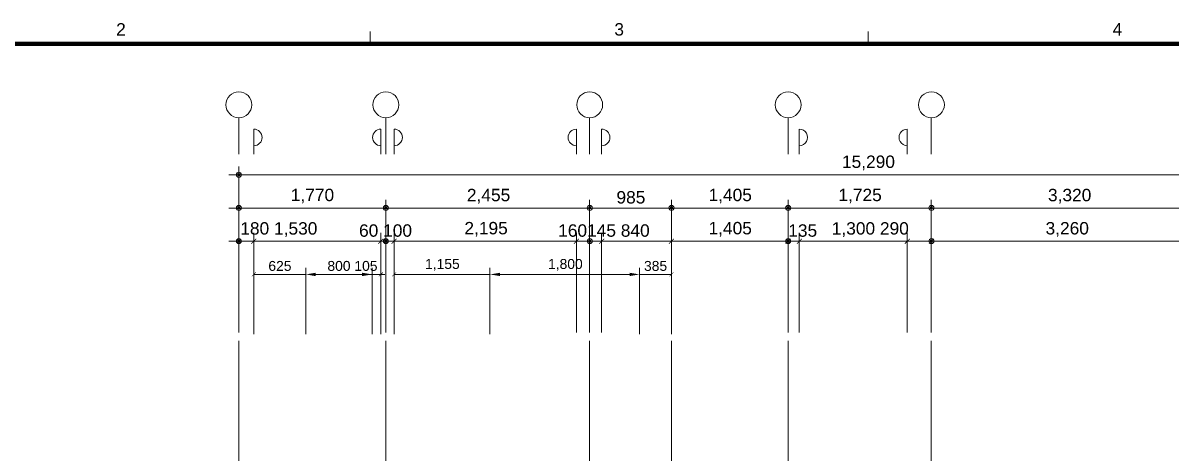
# Model space of a CAD drawing. Header units: millimetres. Extents: x 906 to 41302, y 848 to 28850.
# Drawn here: x 8945 to 22771, y 23669 to 28850 of the extents above; entities that cross this region are included whole.
import ezdxf

# ---------------------------------------------------------------- set-up
doc = ezdxf.new("R2010")
doc.units = ezdxf.units.MM
for name, color, linetype in [('PDF_0', 7, 'Continuous'), ('PDF_A-ST-AXIS-CEN', 7, 'Continuous'), ('PDF_A-ST-AXIS-DIM', 7, 'Continuous'), ('PDF_X-FORM(동탄)$G-BORD-FORM', 7, 'Continuous'), ('PDF_문자', 7, 'Continuous')]:
    doc.layers.add(name, color=color, linetype=linetype)
doc.styles.add('PDF Arial', font='arial.ttf')

msp = doc.modelspace()

# ---------------------------------------------------------------- linework, layer by layer
at = {"layer": 'PDF_0', "lineweight": 13}
for points in [[(11665, 27021), (11425, 27021)], [(11665, 26621), (11425, 26621)], [(11665, 26221), (11425, 26221)], [(18039, 26221), (18280, 26221)], [(19764, 26221), (20005, 26221)]]:
    msp.add_lwpolyline(points, dxfattribs=at)
for points in [[(13434, 26621), (13194, 26621)], [(15650, 26621), (15890, 26621)], [(16874, 26621), (16635, 26621)], [(18280, 26621), (18039, 26621)], [(20005, 26621), (19764, 26621)], [(13434, 26221), (13194, 26221)], [(15890, 26221), (15650, 26221)]]:
    msp.add_lwpolyline(points, close=True, dxfattribs=at)
for centre, radius in [((11545, 27022), 30.2), ((11545, 27022), 15.3), ((11545, 26622), 30.2), ((11545, 26622), 15.3), ((13315, 26622), 30.2), ((13315, 26622), 30.2), ((13315, 26622), 15.3), ((13315, 26622), 15.3), ((15770, 26622), 30.2), ((15770, 26622), 30.2), ((15770, 26622), 15.3), ((15770, 26622), 15.3), ((16755, 26622), 30.2), ((16755, 26622), 30.2), ((16755, 26622), 15.3), ((16755, 26622), 15.3), ((18160, 26622), 30.2), ((18160, 26622), 30.2), ((18160, 26622), 15.3), ((18160, 26622), 15.3), ((19885, 26622), 30.2), ((19885, 26622), 30.2), ((19885, 26622), 15.3), ((19885, 26622), 15.3), ((11545, 26222), 30.2), ((11545, 26222), 15.3), ((13315, 26222), 30.2), ((13315, 26222), 30.2), ((13315, 26222), 15.3), ((13315, 26222), 15.3), ((15770, 26222), 30.2), ((15770, 26222), 30.2), ((15770, 26222), 15.3), ((15770, 26222), 15.3), ((18160, 26222), 30.2), ((18160, 26222), 15.3), ((19885, 26222), 30.2), ((19885, 26222), 15.3)]:
    msp.add_circle(centre, radius, dxfattribs=at)
at = {"layer": 'PDF_0', "transparency": 33554559}
for points in [[(11691, 26194), (11698, 26187), (11752, 26254)], [(11752, 26254), (11698, 26187), (11691, 26194)], [(11698, 26187), (11752, 26254), (11758, 26248)], [(11758, 26248), (11752, 26254), (11698, 26187)], [(13222, 26194), (13228, 26187), (13281, 26254)], [(13222, 26194), (13228, 26187), (13281, 26254)], [(13228, 26187), (13281, 26254), (13287, 26248)], [(13228, 26187), (13281, 26254), (13287, 26248)], [(13441, 26254), (13388, 26187), (13382, 26194)], [(13441, 26254), (13388, 26187), (13382, 26194)], [(13447, 26248), (13441, 26254), (13388, 26187)], [(13447, 26248), (13441, 26254), (13388, 26187)], [(15577, 26194), (15583, 26187), (15636, 26254)], [(15577, 26194), (15583, 26187), (15636, 26254)], [(15583, 26187), (15636, 26254), (15642, 26248)], [(15583, 26187), (15636, 26254), (15642, 26248)], [(15942, 26254), (15888, 26187), (15881, 26194)], [(15942, 26254), (15888, 26187), (15881, 26194)], [(15948, 26248), (15942, 26254), (15888, 26187)], [(15948, 26248), (15942, 26254), (15888, 26187)], [(16781, 26254), (16728, 26187), (16722, 26194)], [(16722, 26194), (16728, 26187), (16781, 26254)], [(16787, 26248), (16781, 26254), (16728, 26187)], [(16728, 26187), (16781, 26254), (16787, 26248)], [(18126, 26194), (18132, 26187), (18186, 26254)], [(18132, 26187), (18186, 26254), (18193, 26248)], [(18321, 26254), (18268, 26187), (18262, 26194)], [(18321, 26254), (18268, 26187), (18262, 26194)], [(18327, 26248), (18321, 26254), (18268, 26187)], [(18327, 26248), (18321, 26254), (18268, 26187)], [(19561, 26194), (19568, 26187), (19622, 26254)], [(19622, 26254), (19568, 26187), (19561, 26194)], [(19568, 26187), (19622, 26254), (19628, 26248)], [(19628, 26248), (19622, 26254), (19568, 26187)], [(19911, 26254), (19858, 26187), (19851, 26194)], [(19918, 26248), (19911, 26254), (19858, 26187)], [(11746, 25848), (11703, 25795), (11698, 25800)], [(11751, 25842), (11746, 25848), (11703, 25795)], [(13276, 25848), (13233, 25795), (13228, 25800)], [(13281, 25842), (13276, 25848), (13233, 25795)], [(13436, 25848), (13393, 25795), (13388, 25800)], [(13441, 25842), (13436, 25848), (13393, 25795)], [(16728, 25800), (16733, 25795), (16776, 25848)], [(16733, 25795), (16776, 25848), (16781, 25842)]]:
    msp.add_solid(points, dxfattribs=at)
at = {"layer": 'PDF_A-ST-AXIS-CEN', "lineweight": 5}
for points in [[(11544, 22573), (11544, 25021)], [(13315, 22191), (13315, 25021)], [(15769, 22786), (15769, 25021)], [(16754, 23516), (16754, 25021)], [(17885, 21791), (19884, 21791), (19884, 25021)], [(18160, 22573), (18160, 25021)]]:
    msp.add_lwpolyline(points, dxfattribs=at)
at = {"layer": 'PDF_A-ST-AXIS-DIM', "lineweight": 13}
for points in [[(11544, 27708), (11544, 27271)], [(13315, 27708), (13315, 27271)], [(15769, 27708), (15769, 27271)], [(18160, 27708), (18160, 27271)], [(19884, 27708), (19884, 27271)], [(11544, 26721), (11544, 25121), (11544, 27121)], [(26775, 27021), (11605, 27021)], [(13255, 26621), (11605, 26621)], [(15710, 26621), (13374, 26621)], [(16694, 26621), (15830, 26621)], [(18100, 26621), (16815, 26621)], [(19825, 26621), (18219, 26621)], [(19944, 26621), (23145, 26621)], [(11544, 25121), (11544, 26321)], [(13475, 26221), (13414, 26221), (13315, 26221), (13255, 26221), (13194, 26221), (13255, 26221), (11724, 26221), (11605, 26221)], [(13374, 26221), (13434, 26221)], [(13414, 26221), (15609, 26221)], [(15974, 26221), (15914, 26221), (15769, 26221), (15609, 26221), (15549, 26221)], [(15710, 26221), (15650, 26221)], [(15830, 26221), (15890, 26221)], [(18294, 26221), (18160, 26221), (16754, 26221), (15914, 26221)], [(18100, 26221), (18039, 26221)], [(18355, 26221), (18294, 26221), (19594, 26221), (19825, 26221)], [(24804, 26221), (24864, 26221), (23264, 26221), (23325, 26221), (23264, 26221), (23204, 26221), (23145, 26221), (23084, 26221), (23145, 26221), (19884, 26221)], [(11724, 25102), (11724, 25901)], [(13255, 25102), (13255, 25901)], [(13414, 25102), (13414, 25901)], [(16754, 25102), (16754, 25901)], [(11724, 25821), (12350, 25821)], [(12469, 25821), (13029, 25821)], [(13302, 25821), (13255, 25821), (13150, 25821), (13101, 25821)], [(13414, 25821), (14569, 25821)], [(14690, 25821), (16250, 25821)], [(16369, 25821), (16754, 25821)]]:
    msp.add_lwpolyline(points, dxfattribs=at)
for points in [[(11725, 27372, 1), (11724, 27571), (11724, 27271)], [(13255, 27372, -1), (13255, 27571), (13255, 27271)], [(13415, 27372, 1), (13414, 27571), (13414, 27271)], [(15610, 27372, -1), (15609, 27571), (15609, 27271)], [(15915, 27372, 1), (15914, 27571), (15914, 27271)], [(18295, 27372, 1.000007), (18294, 27571), (18294, 27271)], [(19595, 27372, -1.000007), (19594, 27571), (19594, 27271)]]:
    msp.add_lwpolyline(points, format="xyb", dxfattribs=at)
for points in [[(13315, 26721), (13315, 25121)], [(15769, 26721), (15769, 25121), (15769, 26321), (15769, 25121)], [(16754, 26721), (16754, 25121)], [(18160, 26721), (18160, 25121), (18160, 26321), (18160, 25121)], [(19884, 26721), (19884, 25121)], [(11724, 26321), (11724, 25121)], [(13255, 26321), (13255, 25121)], [(13315, 26321), (13315, 25121)], [(13414, 26321), (13414, 25121)], [(15609, 26321), (15609, 25121)], [(15914, 26321), (15914, 25121)], [(16754, 26321), (16754, 25121)], [(18294, 26321), (18294, 25121)], [(19594, 26321), (19594, 25121)], [(19884, 26321), (19884, 25121)], [(12350, 25901), (12350, 25102)], [(13150, 25901), (13150, 25102)], [(14569, 25901), (14569, 25102)], [(16369, 25901), (16369, 25102)]]:
    msp.add_lwpolyline(points, close=True, dxfattribs=at)
for centre in [(11545, 27865), (13315, 27865), (15770, 27865), (18160, 27865), (19885, 27865)]:
    msp.add_circle(centre, 156, dxfattribs=at)
at = {"layer": 'PDF_A-ST-AXIS-DIM', "transparency": 33554559}
for points in [[(12469, 25841), (12469, 25801), (12350, 25821)], [(13029, 25841), (13029, 25801), (13150, 25821)], [(14690, 25841), (14690, 25801), (14569, 25821)], [(16250, 25841), (16250, 25801), (16369, 25821)]]:
    msp.add_solid(points, dxfattribs=at)
at = {"layer": 'PDF_X-FORM(동탄)$G-BORD-FORM', "lineweight": 0, "const_width": 49.7}
msp.add_lwpolyline([(1124, 1099), (41025, 1099), (41025, 28599), (1124, 28599)], close=True, dxfattribs=at)
at = {"layer": 'PDF_X-FORM(동탄)$G-BORD-FORM', "lineweight": 13}
for points in [[(13124, 28598), (13124, 28749)], [(19124, 28598), (19124, 28749)]]:
    msp.add_lwpolyline(points, dxfattribs=at)

# ---------------------------------------------------------------- texts
at = {"layer": 'PDF_문자', "attachment_point": 7, "style": 'PDF Arial'}
for s, insert, char_height in [('2', (10067, 28699), 149), ('3', (16067, 28697), 149), ('4', (22067, 28699), 149), ('15,290', (18808, 27076), 149.4), ('1,770', (12170, 26676), 149.4), ('2,455', (14291, 26675), 149.4), ('985', (16092, 26673), 149.4), ('1,405', (17201, 26676), 149.4), ('1,725', (18765, 26676), 149.4), ('3,320', (21289, 26675), 149.4), ('180 1,530', (11562, 26273), 149.4), ('60 100', (12992, 26273), 149.4), ('2,195', (14261, 26276), 149.4), ('160145 840', (15390, 26273), 149.4), ('1,405', (17201, 26276), 149.4), ('135', (18161, 26273), 149.4), ('1,300 290', (18685, 26273), 149.4), ('3,260', (21260, 26275), 149.4), ('1,155', (13787, 25865), 119.5), ('1,800', (15268, 25865), 119.5), ('625', (11900, 25862), 119.5), ('800 105', (12611, 25862), 119.5), ('385', (16424, 25862), 119.5)]:
    msp.add_mtext(s, dxfattribs=dict(at, insert=insert, char_height=char_height))

doc.saveas('drawing.dxf')
